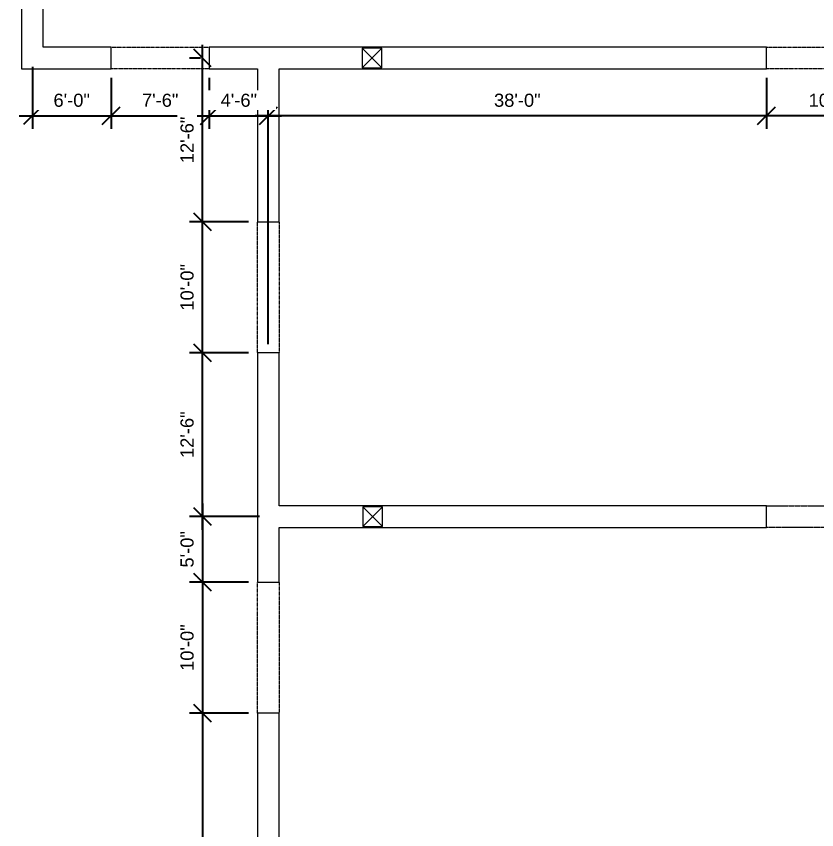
# Model space of a CAD drawing. Header units: inches. Extents: x 1913 to 24953, y -2945 to 1064.
# Drawn here: x 10637 to 11370, y -818 to -73 of the extents above; entities that cross this region are included whole.
import ezdxf

# ---------------------------------------------------------------- set-up
doc = ezdxf.new("R2010")
doc.units = ezdxf.units.IN
doc.header["$MEASUREMENT"] = 0
for name, pattern in [('Center 1_4_', [0.53125, 0.25, -0.09375, 0.09375, -0.09375]), ('Hidden 1_8_', [0.1875, 0.125, -0.0625]), ('HIDDEN2', [0.1875, 0.125, -0.0625])]:
    doc.linetypes.add(name, pattern=pattern)
for name, color, linetype, lineweight in [('A-ANNO-DIMS', 211, 'Continuous', 9), ('A-COLS', 52, 'Continuous', 9), ('A-DETL-CNTR', 5, 'Center 1_4_', 9), ('A-DETL-HDLN', 90, 'Hidden 1_8_', 9), ('A-WALL', 113, 'Continuous', 13)]:
    doc.layers.add(name, color=color, linetype=linetype, lineweight=lineweight)
doc.styles.add('Arial', font='arial.ttf', dxfattribs={"height": 12})
doc.dimstyles.new('Linear_-_3_32__Arial', dxfattribs={"dimscale": 12, "dimtxt": 12.243113, "dimasz": 1.333333, "dimexe": 1, "dimexo": 0.666667, "dimgap": 0.666667, "dimtad": 1, "dimdec": 5, "dimrnd": 0.03125, "dimzin": 1, "dimdsep": 46, "dimlunit": 4, "dimtxsty": 'Arial', "dimblk1": 'OBLIQUE', "dimblk2": 'OBLIQUE', "dimsah": 1, "dimcen": 0.09, "dimdle": 1, "dimazin": 0, "dimtfac": 1, "dimtdec": 4, "dimtix": 1, "dimtmove": 0, "dimatfit": 3, "dimfxl": 1, "dimtvp": 1, "dimtfill": 1, "dimfrac": 2, "dimtolj": 1, "dimtzin": 0, "dimarcsym": 2})

# ---------------------------------------------------------------- blocks, each defined once
blk = doc.blocks.new('_Oblique')
at = {"color": 0, "linetype": 'ByBlock', "lineweight": -2}
blk.add_line((-0.5, -0.5), (0.5, 0.5), dxfattribs=at)
blk = doc.blocks.new('*D223')
at = {"layer": 'A-ANNO-DIMS', "color": 0, "lineweight": -2, "transparency": 16777216}
for p, q in [((11323.46, -129.53), (11323.46, -176.37)), ((11443.46, -129.53), (11443.46, -176.37)), ((11455.46, -164.37), (11311.46, -164.37))]:
    blk.add_line(p, q, dxfattribs=at)
at = {"layer": 'Defpoints', "color": 0, "transparency": 16777216}
for p in [(11323.46, -121.53), (11443.46, -121.53), (11323.46, -164.37)]:
    blk.add_point(p, dxfattribs=at)
at = {"layer": 'A-ANNO-DIMS', "color": 0, "lineweight": -2, "transparency": 16777216, "xscale": 16, "yscale": 16, "zscale": 16, "rotation": 180}
blk.add_blockref('_Oblique', (11323.46, -164.37), dxfattribs=at)
at = {"layer": 'A-ANNO-DIMS', "color": 0, "lineweight": -2, "transparency": 16777216, "xscale": 16, "yscale": 16, "zscale": 16}
blk.add_blockref('_Oblique', (11443.46, -164.37), dxfattribs=at)
at = {"layer": 'A-ANNO-DIMS', "color": 0, "lineweight": 0, "transparency": 16777216, "insert": (11383.46, -150.24), "char_height": 12, "width": 62.3834, "attachment_point": 5, "style": 'Arial', "bg_fill": 3, "box_fill_scale": 1.25, "bg_fill_color": 256, "bg_fill_true_color": 13158600, "bg_fill_transparency": 0}
blk.add_mtext('\\A1;10\'-0"', dxfattribs=at)
blk = doc.blocks.new('*D224')
at = {"layer": 'A-ANNO-DIMS', "color": 0, "lineweight": -2, "transparency": 16777216}
for p, q in [((11323.46, -129.53), (11323.46, -176.37)), ((10867.46, -373.53), (10867.46, -152.37)), ((11335.46, -164.37), (10855.46, -164.37))]:
    blk.add_line(p, q, dxfattribs=at)
at = {"layer": 'Defpoints', "color": 0, "transparency": 16777216}
for p in [(11323.46, -121.53), (10867.46, -164.37), (10867.46, -381.53)]:
    blk.add_point(p, dxfattribs=at)
at = {"layer": 'A-ANNO-DIMS', "color": 0, "lineweight": -2, "transparency": 16777216, "xscale": 16, "yscale": 16, "zscale": 16, "rotation": 180}
blk.add_blockref('_Oblique', (10867.46, -164.37), dxfattribs=at)
at = {"layer": 'A-ANNO-DIMS', "color": 0, "lineweight": -2, "transparency": 16777216, "xscale": 16, "yscale": 16, "zscale": 16}
blk.add_blockref('_Oblique', (11323.46, -164.37), dxfattribs=at)
at = {"layer": 'A-ANNO-DIMS', "color": 0, "lineweight": 0, "transparency": 16777216, "insert": (11095.46, -150.23), "char_height": 12, "width": 62.3834, "attachment_point": 5, "style": 'Arial', "bg_fill": 3, "box_fill_scale": 1.25, "bg_fill_color": 256, "bg_fill_true_color": 13158600, "bg_fill_transparency": 0}
blk.add_mtext('\\A1;38\'-0"', dxfattribs=at)
blk = doc.blocks.new('*D236')
at = {"layer": 'A-ANNO-DIMS', "color": 0, "lineweight": -2, "transparency": 16777216}
for p, q in [((10807.27, -519.53), (10807.27, -603.53)), ((10859.46, -531.53), (10795.27, -531.53)), ((10849.46, -591.53), (10795.27, -591.53))]:
    blk.add_line(p, q, dxfattribs=at)
at = {"layer": 'Defpoints', "color": 0, "transparency": 16777216}
for p in [(10867.46, -531.53), (10807.27, -591.53), (10857.46, -591.53)]:
    blk.add_point(p, dxfattribs=at)
at = {"layer": 'A-ANNO-DIMS', "color": 0, "lineweight": -2, "transparency": 16777216, "xscale": 16, "yscale": 16, "zscale": 16}
for p, rotation in [((10807.27, -531.53), 90), ((10807.27, -591.53), 270)]:
    blk.add_blockref('_Oblique', p, dxfattribs=dict(at, rotation=rotation))
at = {"layer": 'A-ANNO-DIMS', "color": 0, "lineweight": 0, "transparency": 16777216, "insert": (10793.15, -561.53), "char_height": 12, "width": 51.3081, "attachment_point": 5, "rotation": 90, "style": 'Arial', "bg_fill": 3, "box_fill_scale": 1.25, "bg_fill_color": 256, "bg_fill_true_color": 13158600, "bg_fill_transparency": 0}
blk.add_mtext('\\A1;5\'-0"', dxfattribs=at)
blk = doc.blocks.new('*D237')
at = {"layer": 'A-ANNO-DIMS', "color": 0, "lineweight": -2, "transparency": 16777216}
for p, q in [((10807.27, -579.53), (10807.27, -723.53)), ((10849.46, -591.53), (10795.27, -591.53)), ((10849.46, -711.53), (10795.27, -711.53))]:
    blk.add_line(p, q, dxfattribs=at)
at = {"layer": 'Defpoints', "color": 0, "transparency": 16777216}
for p in [(10857.46, -591.53), (10807.27, -711.53), (10857.46, -711.53)]:
    blk.add_point(p, dxfattribs=at)
at = {"layer": 'A-ANNO-DIMS', "color": 0, "lineweight": -2, "transparency": 16777216, "xscale": 16, "yscale": 16, "zscale": 16}
for p, rotation in [((10807.27, -591.53), 90), ((10807.27, -711.53), 270)]:
    blk.add_blockref('_Oblique', p, dxfattribs=dict(at, rotation=rotation))
at = {"layer": 'A-ANNO-DIMS', "color": 0, "lineweight": 0, "transparency": 16777216, "insert": (10793.15, -651.53), "char_height": 12, "width": 62.3834, "attachment_point": 5, "rotation": 90, "style": 'Arial', "bg_fill": 3, "box_fill_scale": 1.25, "bg_fill_color": 256, "bg_fill_true_color": 13158600, "bg_fill_transparency": 0}
blk.add_mtext('\\A1;10\'-0"', dxfattribs=at)
blk = doc.blocks.new('*D238')
at = {"layer": 'A-ANNO-DIMS', "color": 0, "lineweight": -2, "transparency": 16777216}
for p, q in [((10807.27, -699.53), (10807.27, -1203.53)), ((10849.46, -711.53), (10795.27, -711.53)), ((10297.57, -1191.53), (10819.27, -1191.53))]:
    blk.add_line(p, q, dxfattribs=at)
at = {"layer": 'Defpoints', "color": 0, "transparency": 16777216}
for p in [(10857.46, -711.53), (10289.57, -1191.53), (10807.27, -1191.53)]:
    blk.add_point(p, dxfattribs=at)
at = {"layer": 'A-ANNO-DIMS', "color": 0, "lineweight": -2, "transparency": 16777216, "xscale": 16, "yscale": 16, "zscale": 16}
for p, rotation in [((10807.27, -711.53), 90), ((10807.27, -1191.53), 270)]:
    blk.add_blockref('_Oblique', p, dxfattribs=dict(at, rotation=rotation))
at = {"layer": 'A-ANNO-DIMS', "color": 0, "lineweight": 0, "transparency": 16777216, "insert": (10793.15, -951.53), "char_height": 12, "width": 62.3834, "attachment_point": 5, "rotation": 90, "style": 'Arial', "bg_fill": 3, "box_fill_scale": 1.25, "bg_fill_color": 256, "bg_fill_true_color": 13158600, "bg_fill_transparency": 0}
blk.add_mtext('\\A1;40\'-0"', dxfattribs=at)
blk = doc.blocks.new('*D254')
at = {"layer": 'A-ANNO-DIMS', "color": 0, "lineweight": -2, "transparency": 16777216}
for p, q in [((10651.46, -119.53), (10651.46, -176.37)), ((10723.46, -129.53), (10723.46, -176.37)), ((10639.46, -164.37), (10735.46, -164.37))]:
    blk.add_line(p, q, dxfattribs=at)
at = {"layer": 'Defpoints', "color": 0, "transparency": 16777216}
for p in [(10651.46, -111.53), (10723.46, -121.53), (10723.46, -164.37)]:
    blk.add_point(p, dxfattribs=at)
at = {"layer": 'A-ANNO-DIMS', "color": 0, "lineweight": -2, "transparency": 16777216, "xscale": 16, "yscale": 16, "zscale": 16, "rotation": 180}
blk.add_blockref('_Oblique', (10651.46, -164.37), dxfattribs=at)
at = {"layer": 'A-ANNO-DIMS', "color": 0, "lineweight": -2, "transparency": 16777216, "xscale": 16, "yscale": 16, "zscale": 16}
blk.add_blockref('_Oblique', (10723.46, -164.37), dxfattribs=at)
at = {"layer": 'A-ANNO-DIMS', "color": 0, "lineweight": 0, "transparency": 16777216, "insert": (10687.46, -150.24), "char_height": 12, "width": 62.3834, "attachment_point": 5, "style": 'Arial', "bg_fill": 3, "box_fill_scale": 1.25, "bg_fill_color": 256, "bg_fill_true_color": 13158600, "bg_fill_transparency": 0}
blk.add_mtext('\\A1;6\'-0"', dxfattribs=at)
blk = doc.blocks.new('*D255')
at = {"layer": 'A-ANNO-DIMS', "color": 0, "lineweight": -2, "transparency": 16777216}
for p, q in [((10723.46, -129.53), (10723.46, -176.37)), ((10813.46, -129.53), (10813.46, -176.37)), ((10711.46, -164.37), (10825.46, -164.37))]:
    blk.add_line(p, q, dxfattribs=at)
at = {"layer": 'Defpoints', "color": 0, "transparency": 16777216}
for p in [(10723.46, -121.53), (10813.46, -121.53), (10813.46, -164.37)]:
    blk.add_point(p, dxfattribs=at)
at = {"layer": 'A-ANNO-DIMS', "color": 0, "lineweight": -2, "transparency": 16777216, "xscale": 16, "yscale": 16, "zscale": 16, "rotation": 180}
blk.add_blockref('_Oblique', (10723.46, -164.37), dxfattribs=at)
at = {"layer": 'A-ANNO-DIMS', "color": 0, "lineweight": -2, "transparency": 16777216, "xscale": 16, "yscale": 16, "zscale": 16}
blk.add_blockref('_Oblique', (10813.46, -164.37), dxfattribs=at)
at = {"layer": 'A-ANNO-DIMS', "color": 0, "lineweight": 0, "transparency": 16777216, "insert": (10768.46, -150.24), "char_height": 12, "width": 62.3834, "attachment_point": 5, "style": 'Arial', "bg_fill": 3, "box_fill_scale": 1.25, "bg_fill_color": 256, "bg_fill_true_color": 13158600, "bg_fill_transparency": 0}
blk.add_mtext('\\A1;7\'-6"', dxfattribs=at)
blk = doc.blocks.new('*D256')
at = {"layer": 'A-ANNO-DIMS', "color": 0, "lineweight": -2, "transparency": 16777216}
for p, q in [((10813.46, -129.53), (10813.46, -176.37)), ((10867.46, -373.53), (10867.46, -152.37)), ((10801.46, -164.37), (10879.46, -164.37))]:
    blk.add_line(p, q, dxfattribs=at)
at = {"layer": 'Defpoints', "color": 0, "transparency": 16777216}
for p in [(10813.46, -121.53), (10867.46, -164.37), (10867.46, -381.53)]:
    blk.add_point(p, dxfattribs=at)
at = {"layer": 'A-ANNO-DIMS', "color": 0, "lineweight": -2, "transparency": 16777216, "xscale": 16, "yscale": 16, "zscale": 16, "rotation": 180}
blk.add_blockref('_Oblique', (10813.46, -164.37), dxfattribs=at)
at = {"layer": 'A-ANNO-DIMS', "color": 0, "lineweight": -2, "transparency": 16777216, "xscale": 16, "yscale": 16, "zscale": 16}
blk.add_blockref('_Oblique', (10867.46, -164.37), dxfattribs=at)
at = {"layer": 'A-ANNO-DIMS', "color": 0, "lineweight": 0, "transparency": 16777216, "insert": (10840.46, -150.24), "char_height": 12, "width": 62.3834, "attachment_point": 5, "style": 'Arial', "bg_fill": 3, "box_fill_scale": 1.25, "bg_fill_color": 256, "bg_fill_true_color": 13158600, "bg_fill_transparency": 0}
blk.add_mtext('\\A1;4\'-6"', dxfattribs=at)
blk = doc.blocks.new('*D285')
at = {"layer": 'A-ANNO-DIMS', "color": 0, "lineweight": -2, "transparency": 16777216}
for p, q in [((10807.27, -543.53), (10807.27, -369.53)), ((10849.46, -381.53), (10795.27, -381.53)), ((10859.46, -531.53), (10795.27, -531.53))]:
    blk.add_line(p, q, dxfattribs=at)
at = {"layer": 'Defpoints', "color": 0, "transparency": 16777216}
for p in [(10807.27, -381.53), (10857.46, -381.53), (10867.46, -531.53)]:
    blk.add_point(p, dxfattribs=at)
at = {"layer": 'A-ANNO-DIMS', "color": 0, "lineweight": -2, "transparency": 16777216, "xscale": 16, "yscale": 16, "zscale": 16}
for p, rotation in [((10807.27, -381.53), 90), ((10807.27, -531.53), 270)]:
    blk.add_blockref('_Oblique', p, dxfattribs=dict(at, rotation=rotation))
at = {"layer": 'A-ANNO-DIMS', "color": 0, "lineweight": 0, "transparency": 16777216, "insert": (10793.15, -456.53), "char_height": 12, "width": 62.3834, "attachment_point": 5, "rotation": 90, "style": 'Arial', "bg_fill": 3, "box_fill_scale": 1.25, "bg_fill_color": 256, "bg_fill_true_color": 13158600, "bg_fill_transparency": 0}
blk.add_mtext('\\A1;12\'-6"', dxfattribs=at)
blk = doc.blocks.new('*D286')
at = {"layer": 'A-ANNO-DIMS', "color": 0, "lineweight": -2, "transparency": 16777216}
for p, q in [((10807.27, -393.53), (10807.27, -249.53)), ((10849.46, -261.53), (10795.27, -261.53)), ((10849.46, -381.53), (10795.27, -381.53))]:
    blk.add_line(p, q, dxfattribs=at)
at = {"layer": 'Defpoints', "color": 0, "transparency": 16777216}
for p in [(10807.27, -261.53), (10857.46, -261.53), (10857.46, -381.53)]:
    blk.add_point(p, dxfattribs=at)
at = {"layer": 'A-ANNO-DIMS', "color": 0, "lineweight": -2, "transparency": 16777216, "xscale": 16, "yscale": 16, "zscale": 16}
for p, rotation in [((10807.27, -261.53), 90), ((10807.27, -381.53), 270)]:
    blk.add_blockref('_Oblique', p, dxfattribs=dict(at, rotation=rotation))
at = {"layer": 'A-ANNO-DIMS', "color": 0, "lineweight": 0, "transparency": 16777216, "insert": (10793.15, -321.53), "char_height": 12, "width": 62.3834, "attachment_point": 5, "rotation": 90, "style": 'Arial', "bg_fill": 3, "box_fill_scale": 1.25, "bg_fill_color": 256, "bg_fill_true_color": 13158600, "bg_fill_transparency": 0}
blk.add_mtext('\\A1;10\'-0"', dxfattribs=at)
blk = doc.blocks.new('*D287')
at = {"layer": 'A-ANNO-DIMS', "color": 0, "lineweight": -2, "transparency": 16777216}
for p, q in [((10807.27, -273.53), (10807.27, -99.53)), ((10805.46, -111.53), (10795.27, -111.53)), ((10849.46, -261.53), (10795.27, -261.53))]:
    blk.add_line(p, q, dxfattribs=at)
at = {"layer": 'Defpoints', "color": 0, "transparency": 16777216}
for p in [(10807.27, -111.53), (10813.46, -111.53), (10857.46, -261.53)]:
    blk.add_point(p, dxfattribs=at)
at = {"layer": 'A-ANNO-DIMS', "color": 0, "lineweight": -2, "transparency": 16777216, "xscale": 16, "yscale": 16, "zscale": 16}
for p, rotation in [((10807.27, -111.53), 90), ((10807.27, -261.53), 270)]:
    blk.add_blockref('_Oblique', p, dxfattribs=dict(at, rotation=rotation))
at = {"layer": 'A-ANNO-DIMS', "color": 0, "lineweight": 0, "transparency": 16777216, "insert": (10793.15, -186.53), "char_height": 12, "width": 62.3834, "attachment_point": 5, "rotation": 90, "style": 'Arial', "bg_fill": 3, "box_fill_scale": 1.25, "bg_fill_color": 256, "bg_fill_true_color": 13158600, "bg_fill_transparency": 0}
blk.add_mtext('\\A1;12\'-6"', dxfattribs=at)

msp = doc.modelspace()

# ---------------------------------------------------------------- linework, layer by layer
at = {"lineweight": 0, "ltscale": 0.5}
for p, q in [((10972.073587, -540.525584), (10954.073587, -522.525584)), ((10954.073587, -540.525584), (10972.073587, -522.525584))]:
    msp.add_line(p, q, dxfattribs=at)
at = {"layer": 'A-COLS', "lineweight": 0}
for p, q in [((10971.429094, -102.525584), (10953.429094, -102.525584)), ((10953.429094, -102.525584), (10953.429094, -120.525584)), ((10971.429094, -120.525584), (10971.429094, -102.525584)), ((10953.429094, -120.525584), (10971.429094, -120.525584)), ((10972.073587, -522.525584), (10954.073587, -522.525584)), ((10954.073587, -522.525584), (10954.073587, -540.525584)), ((10972.073587, -540.525584), (10972.073587, -522.525584)), ((10954.073587, -540.525584), (10972.073587, -540.525584))]:
    msp.add_line(p, q, dxfattribs=at)
at = {"layer": 'A-DETL-CNTR', "linetype": 'HIDDEN2', "lineweight": 0}
for p, q in [((10857.461831, -711.525584), (10857.461831, -591.525584)), ((10877.461831, -591.525584), (10877.461831, -711.525584))]:
    msp.add_line(p, q, dxfattribs=at)
at = {"layer": 'A-DETL-CNTR', "lineweight": 0}
for p, q in [((10857.461831, -591.525584), (10877.461831, -591.525584)), ((10877.461831, -711.525584), (10857.461831, -711.525584))]:
    msp.add_line(p, q, dxfattribs=at)
at = {"layer": 'A-DETL-HDLN', "lineweight": 0}
for p, q in [((10723.461831, -121.525584), (10723.461831, -101.525584)), ((10723.461831, -101.525584), (10813.461831, -101.525584)), ((10813.461831, -101.525584), (10813.461831, -121.525584)), ((11323.461831, -121.525584), (11323.461831, -101.525584)), ((11323.461831, -101.525584), (11443.461831, -101.525584)), ((10813.461831, -121.525584), (10723.461831, -121.525584)), ((11443.461831, -121.525584), (11323.461831, -121.525584)), ((10857.461831, -381.525584), (10857.461831, -261.525584)), ((10857.461831, -261.525584), (10877.461831, -261.525584)), ((10877.461831, -261.525584), (10877.461831, -381.525584)), ((10877.461831, -381.525584), (10857.461831, -381.525584)), ((11323.461831, -541.525584), (11323.461831, -521.525584))]:
    msp.add_line(p, q, dxfattribs=at)
at = {"layer": 'A-DETL-HDLN', "lineweight": 0, "ltscale": 0.3}
for p, q in [((11323.461831, -521.525584), (11443.461831, -521.525584)), ((11443.461831, -541.525584), (11323.461831, -541.525584))]:
    msp.add_line(p, q, dxfattribs=at)
at = {"layer": 'A-WALL', "lineweight": 0}
for p, q in [((10641.461831, 283.974416), (10641.461831, -121.525584)), ((10661.461831, -101.525584), (10661.461831, 283.974416)), ((10723.461831, -101.525584), (10661.461831, -101.525584)), ((10723.461831, -121.525584), (10723.461831, -101.525584)), ((11323.461831, -101.525584), (10813.461831, -101.525584)), ((10813.461831, -101.525584), (10813.461831, -121.525584)), ((11323.461831, -121.525584), (11323.461831, -101.525584)), ((10641.461831, -121.525584), (10723.461831, -121.525584)), ((10813.461831, -121.525584), (10857.461831, -121.525584)), ((10857.461831, -121.525584), (10857.461831, -261.525584)), ((10877.461831, -121.525584), (11323.461831, -121.525584)), ((10877.461831, -261.525584), (10877.461831, -121.525584)), ((10857.461831, -261.525584), (10877.461831, -261.525584)), ((10877.461831, -381.525584), (10857.461831, -381.525584)), ((10857.461831, -381.525584), (10857.461831, -591.525584)), ((10877.461831, -521.525584), (10877.461831, -381.525584)), ((11323.461831, -521.525584), (10877.461831, -521.525584)), ((11323.461831, -541.525584), (11323.461831, -521.525584)), ((10877.461831, -591.525584), (10877.461831, -541.525584)), ((10877.461831, -541.525584), (11323.461831, -541.525584)), ((10857.461831, -591.525584), (10877.461831, -591.525584)), ((10857.461831, -711.525584), (10857.461831, -1201.525584)), ((10877.461831, -711.525584), (10857.461831, -711.525584)), ((10877.461831, -1181.525584), (10877.461831, -711.525584))]:
    msp.add_line(p, q, dxfattribs=at)

# ---------------------------------------------------------------- next in the draw order: dimensions: what is measured, and where the dimension line sits
at = {"layer": 'A-ANNO-DIMS', "lineweight": 0}
for base, p1, p2, angle, override, picture, middle in [((10723.461831, -164.365533), (10651.461831, -111.525584), (10723.461831, -121.525584), 180, {"dimpost": '<>', "dimfxl": 72.691127}, '*D254', (10687.461831, -150.238657)), ((11323.461831, -164.365533), (11443.461831, -121.525584), (11323.461831, -121.525584), 180, {"dimpost": '<>', "dimfxl": 120}, '*D223', (11383.461831, -150.238657)), ((10807.273284, -591.525584), (10867.461831, -531.525584), (10857.461831, -591.525584), 90, {"dimpost": '<>', "dimfxl": 60.827625}, '*D236', (10793.146408, -561.525584))]:
    dim = msp.add_linear_dim(base=base, p1=p1, p2=p2, angle=angle, dimstyle='Linear_-_3_32__Arial', override=override, dxfattribs=at)
    dim.commit()
    dim.dimension.update_dxf_attribs({"geometry": picture, "text_midpoint": middle})

# ---------------------------------------------------------------- next in the draw order: dimensions: what is measured, and where the dimension line sits
for base, p1, p2, angle, override, picture, middle in [((10813.461831, -164.365533), (10723.461831, -121.525584), (10813.461831, -121.525584), 180, {"dimpost": '<>', "dimfxl": 90}, '*D255', (10768.461831, -150.238657)), ((10867.461831, -164.365533), (11323.461831, -121.525584), (10867.461831, -381.525584), 180, {"dimpost": '<>', "dimfxl": 524.915231}, '*D224', (11095.461831, -150.234564)), ((10807.273284, -711.525584), (10857.461831, -591.525584), (10857.461831, -711.525584), 90, {"dimpost": '<>', "dimfxl": 120}, '*D237', (10793.146408, -651.525584))]:
    dim = msp.add_linear_dim(base=base, p1=p1, p2=p2, angle=angle, dimstyle='Linear_-_3_32__Arial', override=override, dxfattribs=at)
    dim.commit()
    dim.dimension.update_dxf_attribs({"geometry": picture, "text_midpoint": middle})

# ---------------------------------------------------------------- next in the draw order: linework, layer by layer
at = {"lineweight": 0, "ltscale": 0.5}
for p, q in [((10953.429094, -102.525584), (10971.429094, -120.525584)), ((10953.429094, -120.525584), (10971.429094, -102.525584))]:
    msp.add_line(p, q, dxfattribs=at)

# ---------------------------------------------------------------- next in the draw order: dimensions: what is measured, and where the dimension line sits
at = {"layer": 'A-ANNO-DIMS', "lineweight": 0}
for base, p1, p2, angle, override, picture, middle in [((10867.461831, -164.365533), (10813.461831, -121.525584), (10867.461831, -381.525584), 180, {"dimpost": '<>', "dimfxl": 265.548489}, '*D256', (10840.461831, -150.238657)), ((10807.273284, -1191.525584), (10857.461831, -711.525584), (10289.569578, -1191.525584), 90, {"dimpost": '<>', "dimfxl": 743.573541}, '*D238', (10793.146408, -951.525584))]:
    dim = msp.add_linear_dim(base=base, p1=p1, p2=p2, angle=angle, dimstyle='Linear_-_3_32__Arial', override=override, dxfattribs=at)
    dim.commit()
    dim.dimension.update_dxf_attribs({"geometry": picture, "text_midpoint": middle})

# ---------------------------------------------------------------- next in the draw order: dimensions: what is measured, and where the dimension line sits
dim = msp.add_linear_dim(base=(10807.273284, -381.525584), p1=(10867.461831, -531.525584), p2=(10857.461831, -381.525584), angle=90, dimstyle='Linear_-_3_32__Arial', override={"dimpost": '<>', "dimfxl": 150.332964}, dxfattribs=at)
dim.commit()
dim.dimension.update_dxf_attribs({"geometry": '*D285', "text_midpoint": (10793.146408, -456.525584)})

# ---------------------------------------------------------------- next in the draw order: dimensions: what is measured, and where the dimension line sits
dim = msp.add_linear_dim(base=(10807.273284, -261.525584), p1=(10857.461831, -381.525584), p2=(10857.461831, -261.525584), angle=90, dimstyle='Linear_-_3_32__Arial', override={"dimpost": '<>', "dimfxl": 120}, dxfattribs=at)
dim.commit()
dim.dimension.update_dxf_attribs({"geometry": '*D286', "text_midpoint": (10793.146408, -321.525584)})

# ---------------------------------------------------------------- next in the draw order: dimensions: what is measured, and where the dimension line sits
dim = msp.add_linear_dim(base=(10807.273284, -111.525584), p1=(10857.461831, -261.525584), p2=(10813.461831, -111.525584), angle=90, dimstyle='Linear_-_3_32__Arial', override={"dimpost": '<>', "dimfxl": 156.320184}, dxfattribs=at)
dim.commit()
dim.dimension.update_dxf_attribs({"geometry": '*D287', "text_midpoint": (10793.146408, -186.525584)})

doc.saveas('drawing.dxf')
